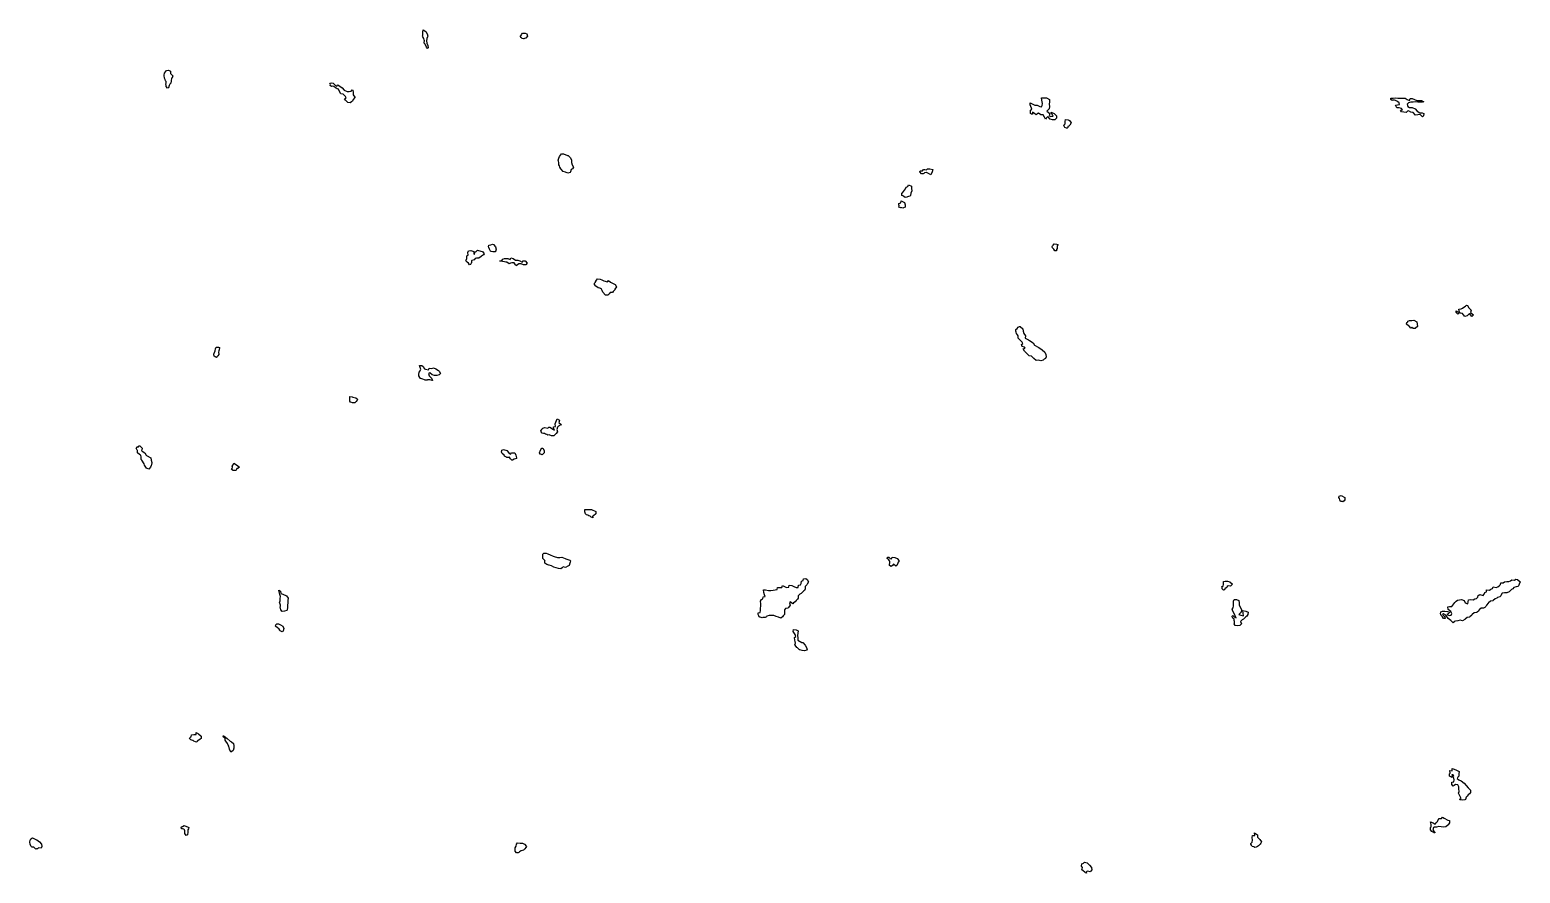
# Model space of a CAD drawing. Extents: x 450006 to 454999, y 6465006 to 6474995.
# Drawn here: x 452499 to 453772, y 6467254 to 6467974 of the extents above; entities that cross this region are included whole.
import ezdxf

# ---------------------------------------------------------------- set-up
doc = ezdxf.new("R2010")
doc.units = 0

msp = doc.modelspace()

# ---------------------------------------------------------------- linework, layer by layer
at = {"layer": '1010'}
for points in [[(452835, 6467968.56), (452834.74, 6467969), (452834.64, 6467969.34), (452835, 6467969.98), (452835.24, 6467970.74), (452835.22, 6467972.76), (452835.54, 6467974.44), (452837.8, 6467973), (452838.76, 6467971), (452839.42, 6467969), (452839, 6467968.36), (452838.4, 6467967), (452838.18, 6467965), (452838.54, 6467963), (452839.36, 6467961), (452839.58, 6467959), (452839, 6467958.34), (452838.38, 6467959.6), (452837, 6467962.1), (452836.34, 6467963), (452836.32, 6467963.66), (452836.44, 6467965), (452836.16, 6467965.82), (452835.84, 6467967), (452835, 6467968.56), (452835, 6467968.56)], [(452919, 6467968), (452918.12, 6467969), (452918.56, 6467969.42), (452919, 6467969.62), (452919.42, 6467970.56), (452920.3, 6467971.68), (452922.5, 6467971.48), (452923.98, 6467971), (452924.62, 6467969), (452923, 6467967.24), (452922.76, 6467967.22), (452921.98, 6467967), (452921.32, 6467966.66), (452921, 6467966.66), (452920, 6467967), (452919, 6467968), (452919, 6467968)], [(452615, 6467932), (452614.42, 6467933), (452614.46, 6467933.52), (452614.16, 6467935), (452614.16, 6467935.82), (452614.54, 6467937.44), (452615.32, 6467938.66), (452616.26, 6467939.72), (452618, 6467939.98), (452619.54, 6467939), (452619.68, 6467937), (452621.68, 6467935), (452621, 6467933.42), (452620.38, 6467933), (452620.26, 6467931), (452619.98, 6467929), (452619, 6467928), (452618.42, 6467927), (452617.96, 6467925), (452617, 6467924.5), (452616, 6467925.98), (452615.78, 6467927), (452615.56, 6467928.42), (452615.82, 6467929), (452615.82, 6467930.16), (452615.34, 6467931), (452615, 6467932), (452615, 6467932)], [(452757, 6467926), (452755.9, 6467927), (452756.28, 6467927.7), (452755.74, 6467929), (452756.78, 6467929.2), (452758.56, 6467929), (452760.56, 6467927), (452761.78, 6467926.2), (452762.66, 6467927.32), (452763.3, 6467927), (452766.18, 6467925), (452767.98, 6467923), (452770.36, 6467921.62), (452772.16, 6467921.82), (452773.98, 6467922), (452774.74, 6467923.24), (452775.26, 6467923), (452775.68, 6467921), (452775.68, 6467919), (452777.1, 6467917), (452777, 6467916.52), (452775.48, 6467915), (452775, 6467913.6), (452774.3, 6467913), (452773, 6467912.14), (452771, 6467912.44), (452769, 6467914.28), (452768.36, 6467915.62), (452769.64, 6467916.34), (452769, 6467917.6), (452767, 6467919.58), (452765, 6467919.64), (452763.54, 6467922.44), (452763, 6467923.78), (452761.98, 6467924), (452761, 6467924.54), (452760.5, 6467925), (452759, 6467925.9), (452757.56, 6467926.42), (452757, 6467926), (452757, 6467926)], [(453355, 6467902.44), (453354, 6467903), (453354, 6467903.98), (453354, 6467905), (453354.08, 6467905.9), (453355.38, 6467906.6), (453355, 6467907.6), (453353.74, 6467910.24), (453353.84, 6467912.14), (453356.14, 6467911), (453357.8, 6467910.18), (453359.8, 6467910.18), (453362.18, 6467909), (453363.44, 6467908.54), (453364.16, 6467909.82), (453364.44, 6467911.54), (453363.68, 6467914.3), (453363.58, 6467916.4), (453365.68, 6467916.3), (453367.76, 6467916.22), (453370.22, 6467915), (453370.44, 6467913), (453370.08, 6467911), (453370.48, 6467909), (453370.2, 6467907), (453369, 6467905.86), (453368.14, 6467905), (453370.54, 6467903), (453369.98, 6467901), (453371.5, 6467900.48), (453373.36, 6467900.62), (453373, 6467901.66), (453371.82, 6467904.16), (453374.32, 6467903), (453376.24, 6467901), (453376.44, 6467899), (453375, 6467897.68), (453373, 6467897.5), (453371, 6467898.04), (453369, 6467900.5), (453367.62, 6467899), (453367, 6467898.16), (453366.12, 6467899.86), (453365, 6467901.78), (453363, 6467901.94), (453361, 6467903.32), (453360.46, 6467903), (453359, 6467901.88), (453357.6, 6467903), (453357, 6467903.38), (453355.9, 6467904.08), (453355.9, 6467903), (453355.7, 6467902.28), (453355, 6467902.44), (453355, 6467902.44)], [(453663, 6467914), (453662, 6467915), (453662, 6467915.98), (453663, 6467915.98), (453664, 6467915.98), (453665.6, 6467916.38), (453667.8, 6467916.18), (453669.9, 6467916.08), (453671.9, 6467916.08), (453674, 6467915.98), (453675.98, 6467915), (453677.9, 6467914.08), (453678.28, 6467915.7), (453680.2, 6467915.78), (453681.98, 6467915), (453684, 6467913.98), (453686, 6467913.98), (453688, 6467913.98), (453689.98, 6467913), (453689, 6467912.56), (453687, 6467912.62), (453685, 6467912.76), (453683, 6467912.84), (453681, 6467912.52), (453679, 6467912.7), (453677, 6467912.1), (453675.8, 6467911), (453676.46, 6467909), (453677.9, 6467908.08), (453680.02, 6467907.96), (453682.64, 6467907), (453684.32, 6467905), (453686.54, 6467903.44), (453688.52, 6467903.46), (453690.14, 6467903), (453689.7, 6467901), (453689, 6467900.04), (453687, 6467902.08), (453685, 6467901.7), (453683, 6467901.64), (453681, 6467903.76), (453679, 6467904), (453677, 6467905.32), (453676.24, 6467905), (453675, 6467903.74), (453673, 6467904.14), (453671, 6467904.32), (453670.16, 6467905.82), (453672, 6467905.98), (453671, 6467907.24), (453669, 6467907.68), (453667, 6467907.94), (453665.94, 6467910.04), (453667.54, 6467910.44), (453669.24, 6467910.74), (453669, 6467912), (453668, 6467913), (453667, 6467913.6), (453665.98, 6467914), (453665, 6467914.32), (453663.66, 6467914.32), (453663, 6467914), (453663, 6467914)], [(453383, 6467892), (453382.62, 6467893), (453382.78, 6467893.2), (453383, 6467893.42), (453383.82, 6467894.16), (453383.78, 6467896.2), (453384.02, 6467897.96), (453386.32, 6467897.66), (453387.42, 6467897), (453388.74, 6467895), (453387.78, 6467893), (453387, 6467892.2), (453386.16, 6467891.82), (453385.98, 6467891), (453385.42, 6467890.56), (453385, 6467890.48), (453383.44, 6467891), (453383, 6467892), (453383, 6467892)], [(452951, 6467862.14), (452950.74, 6467863), (452950.76, 6467863.22), (452951, 6467863.9), (452951.16, 6467864.82), (452951.76, 6467866.22), (452952.58, 6467867.4), (452953.6, 6467868.38), (452955.38, 6467868.6), (452958.76, 6467867.22), (452959.16, 6467867), (452961.14, 6467865), (452961.96, 6467863), (452962.22, 6467861), (452962.8, 6467859), (452963.7, 6467857), (452963, 6467855.74), (452961.72, 6467855), (452961.22, 6467853), (452961, 6467852.6), (452959, 6467852.12), (452957, 6467852.82), (452955, 6467853.32), (452953, 6467855.6), (452952.22, 6467857), (452951.74, 6467858.24), (452951.42, 6467859), (452951.42, 6467860.56), (452951.42, 6467861), (452951, 6467862.14), (452951, 6467862.14)], [(453261, 6467851.48), (453259.5, 6467853), (453260.02, 6467853.96), (453261, 6467854.06), (453262.02, 6467853.96), (453262.74, 6467855.24), (453263.86, 6467855), (453265.2, 6467854.78), (453266.22, 6467855.76), (453268.26, 6467855.72), (453270.66, 6467855), (453270.08, 6467853), (453269.26, 6467851), (453269, 6467850.68), (453267, 6467851.84), (453265.36, 6467852.62), (453265, 6467852.58), (453263.62, 6467852.36), (453263, 6467851.58), (453262.48, 6467851.5), (453261, 6467851.48), (453261, 6467851.48)], [(453245, 6467832.56), (453244.36, 6467833), (453244.36, 6467833.62), (453244.38, 6467835), (453244.68, 6467835.3), (453245.68, 6467836.3), (453246.44, 6467837.54), (453247.42, 6467838.56), (453248, 6467839.98), (453249.4, 6467840.58), (453249.96, 6467842.02), (453252.54, 6467841), (453252.4, 6467839), (453252.82, 6467837), (453251.88, 6467835), (453251.68, 6467833), (453251, 6467832.34), (453249.88, 6467832.1), (453249, 6467831.68), (453248.38, 6467831.6), (453247, 6467831.22), (453245.82, 6467832.16), (453245, 6467832.56), (453245, 6467832.56)], [(453243, 6467822.5), (453241.6, 6467823), (453241.94, 6467824.04), (453241.66, 6467825), (453241.8, 6467826.18), (453243.32, 6467826.66), (453243.58, 6467828.4), (453246.58, 6467827), (453247.16, 6467825), (453247.12, 6467823), (453247.12, 6467822.86), (453247, 6467822.84), (453245.54, 6467822.44), (453245, 6467822.04), (453243.42, 6467822.56), (453243, 6467822.5), (453243, 6467822.5)], [(452873, 6467775.84), (452871.92, 6467777), (452872.22, 6467777.76), (452872.7, 6467779), (452872.74, 6467779.24), (452872.66, 6467781.32), (452873.88, 6467782.1), (452873.7, 6467784.28), (452874.18, 6467785.8), (452876.16, 6467785.82), (452878.66, 6467785), (452878.58, 6467783), (452879.32, 6467782.66), (452879.42, 6467784.56), (452880.78, 6467785.2), (452881.88, 6467786.1), (452884.58, 6467785.4), (452886.2, 6467785), (452887.46, 6467783), (452887, 6467782.32), (452885.36, 6467781), (452885, 6467780.78), (452883, 6467779.48), (452881, 6467779.48), (452879.84, 6467779), (452879, 6467777.9), (452877, 6467777.38), (452876.66, 6467777), (452876.66, 6467775.32), (452876.44, 6467775), (452875.86, 6467774.12), (452875, 6467773.68), (452874.1, 6467775), (452873, 6467775.84), (452873, 6467775.84)], [(452893, 6467785.36), (452892.06, 6467787), (452891.36, 6467788.62), (452891.12, 6467789), (452891.46, 6467790.52), (452893.14, 6467790.84), (452894.68, 6467791.3), (452895.5, 6467791), (452897.16, 6467789), (452897.78, 6467787), (452897.26, 6467785), (452897.14, 6467784.84), (452897, 6467784.84), (452895.3, 6467784.68), (452895, 6467784.74), (452893.42, 6467785), (452893, 6467785.36), (452893, 6467785.36)], [(453373, 6467788.14), (453372.78, 6467789), (453372.64, 6467789.34), (453373, 6467789.94), (453373.42, 6467790.56), (453374.44, 6467791.54), (453376.68, 6467791.3), (453377.7, 6467791), (453377, 6467789.86), (453376.8, 6467789), (453376.8, 6467787.18), (453376.46, 6467787), (453376.46, 6467785.52), (453375, 6467785.52), (453374.06, 6467787), (453373, 6467788.14), (453373, 6467788.14)], [(452901, 6467776.92), (452900.86, 6467777), (452900.84, 6467777.14), (452901, 6467777.24), (452902.54, 6467777.44), (452903.36, 6467778.62), (452904.82, 6467779.16), (452906.84, 6467779.14), (452907.6, 6467779), (452909.62, 6467778.36), (452910.38, 6467779.6), (452912.36, 6467779), (452914.28, 6467777.7), (452916.32, 6467777.66), (452917.92, 6467777), (452920, 6467775.98), (452920.72, 6467777.26), (452922.66, 6467777), (452924.26, 6467775), (452923, 6467773.76), (452921, 6467773.68), (452919, 6467774.52), (452917, 6467774.58), (452915.24, 6467773), (452915, 6467772.74), (452914.36, 6467773.62), (452913, 6467775.42), (452911, 6467775.5), (452910.04, 6467775), (452909, 6467774.44), (452907, 6467775.92), (452905.98, 6467776), (452905, 6467776.24), (452903.44, 6467776.54), (452903, 6467776.86), (452901.06, 6467776.92), (452901, 6467776.92), (452901, 6467776.92)], [(452983, 6467755.44), (452981.82, 6467757), (452981.82, 6467758.16), (452982.74, 6467759), (452982.74, 6467759.24), (452983.5, 6467760.48), (452984.26, 6467761.72), (452986.5, 6467761.48), (452987.94, 6467761), (452989.84, 6467760.14), (452992.72, 6467759.26), (452993.6, 6467760.38), (452995.54, 6467759), (452998.84, 6467757.14), (452999.42, 6467757), (453000.4, 6467755), (452999.24, 6467753), (452999, 6467752.4), (452997.58, 6467751), (452997, 6467750.16), (452995, 6467750), (452994.16, 6467749), (452993, 6467747.9), (452991, 6467747.72), (452989, 6467750.22), (452988.28, 6467751.7), (452987.78, 6467753), (452987, 6467753.54), (452986.26, 6467753.72), (452985, 6467754.16), (452983.74, 6467755), (452983, 6467755.44), (452983, 6467755.44)], [(453719, 6467731.66), (453717.58, 6467733), (453717.66, 6467734.32), (453719, 6467733.66), (453720.64, 6467733.34), (453720.02, 6467735.96), (453721.84, 6467736.14), (453723.24, 6467736.74), (453724.3, 6467737.68), (453725.72, 6467738.26), (453726.6, 6467739.38), (453727.34, 6467739), (453728.38, 6467737), (453730.44, 6467735), (453729.98, 6467733), (453732.64, 6467731), (453731, 6467729.7), (453729, 6467732), (453728.08, 6467731), (453727, 6467730.24), (453725, 6467729.44), (453723.9, 6467731), (453723, 6467732.04), (453721.5, 6467732.48), (453721, 6467732.6), (453719.72, 6467732.26), (453719, 6467731.66), (453719, 6467731.66)], [(453343, 6467713.88), (453342.24, 6467715), (453341.88, 6467716.1), (453341.6, 6467717), (453341.6, 6467718.38), (453342.74, 6467719.24), (453343.56, 6467720.42), (453344.82, 6467721.16), (453345.26, 6467721), (453347.62, 6467719), (453347.92, 6467717), (453348.44, 6467715), (453349.82, 6467713), (453349.64, 6467711), (453352.42, 6467709.56), (453353.42, 6467709), (453356.34, 6467707), (453357.6, 6467705), (453360.66, 6467703.32), (453361.16, 6467703), (453364.08, 6467701), (453366.46, 6467699), (453367.26, 6467697), (453367.62, 6467695), (453367, 6467693.78), (453365.68, 6467693), (453365, 6467692.18), (453363, 6467691.62), (453361, 6467692.22), (453359, 6467691.9), (453357, 6467693.66), (453355, 6467695.62), (453353, 6467695.84), (453351, 6467698), (453349, 6467700), (453348, 6467701.98), (453349.48, 6467702.5), (453349, 6467703.46), (453347, 6467704), (453346.42, 6467705.56), (453347.46, 6467706.52), (453347, 6467707.6), (453345.6, 6467709), (453345, 6467709.64), (453343.64, 6467711), (453343.64, 6467712.34), (453343.52, 6467713), (453343, 6467713.88), (453343, 6467713.88)], [(453677, 6467721.48), (453675.32, 6467723), (453675.56, 6467724.42), (453676.3, 6467725), (453676.36, 6467725.62), (453677.86, 6467726.12), (453679.76, 6467726.22), (453681.4, 6467726.58), (453684.22, 6467725), (453684.4, 6467723), (453684.62, 6467721), (453683, 6467719.7), (453682.64, 6467719.34), (453681, 6467719.42), (453679.76, 6467720.22), (453679, 6467719.68), (453677.9, 6467721), (453677, 6467721.48), (453677, 6467721.48)], [(452657, 6467695.66), (452656.54, 6467697), (452656.54, 6467697.44), (452657, 6467698.32), (452657.18, 6467698.8), (452657.68, 6467700.3), (452658.04, 6467701.94), (452658.68, 6467703.3), (452660.64, 6467703.34), (452661.4, 6467703), (452661.24, 6467701), (452661, 6467700.28), (452660.58, 6467699), (452660.76, 6467697), (452660.12, 6467695.86), (452659.32, 6467695), (452659.28, 6467694.7), (452659, 6467694.46), (452657.82, 6467695), (452657, 6467695.66), (452657, 6467695.66)], [(452833, 6467676.7), (452832.46, 6467677), (452832.5, 6467677.48), (452831.84, 6467679), (452831.82, 6467680.16), (452831.94, 6467682.04), (452832.72, 6467683.26), (452833.5, 6467684.48), (452833, 6467685.24), (452832.2, 6467687.78), (452834.18, 6467687.8), (452835.54, 6467687), (452836.42, 6467685), (452837.4, 6467684.58), (452839.92, 6467684.06), (452840.66, 6467685.32), (452842.74, 6467685.24), (452844.36, 6467685.62), (452846.12, 6467685), (452848.46, 6467683.52), (452849.14, 6467683), (452850.3, 6467681), (452849, 6467679.68), (452847, 6467679.32), (452845, 6467679.32), (452843, 6467679.86), (452841, 6467681.42), (452839.98, 6467681), (452840.62, 6467679), (452842.46, 6467677), (452843.3, 6467675), (452843, 6467674.8), (452841, 6467675.52), (452839, 6467675.36), (452838.74, 6467675.24), (452837, 6467675.26), (452836.64, 6467675.34), (452835, 6467676), (452833.38, 6467676.6), (452833, 6467676.7), (452833, 6467676.7)], [(452773, 6467656.32), (452772.62, 6467657), (452772.66, 6467657.32), (452772.7, 6467659), (452772.7, 6467659.28), (452772.68, 6467661.3), (452774.66, 6467661), (452775.32, 6467660.66), (452777.82, 6467660.16), (452779.44, 6467659), (452779, 6467658.06), (452778.06, 6467657), (452777.54, 6467656.44), (452777, 6467655.84), (452776.28, 6467655.7), (452775, 6467655.88), (452773.68, 6467656.3), (452773, 6467656.32), (452773, 6467656.32)], [(452937, 6467630), (452936.16, 6467631), (452935.96, 6467632.02), (452936.64, 6467633), (452936.64, 6467633.34), (452937.68, 6467634.3), (452939.2, 6467634.78), (452941.84, 6467634.14), (452942.88, 6467635.1), (452943.52, 6467635), (452946.62, 6467633), (452947.5, 6467632.48), (452947, 6467633.36), (452946.66, 6467635.32), (452948.36, 6467635.62), (452948.18, 6467637.8), (452948.68, 6467639.3), (452949.32, 6467640.66), (452949.94, 6467642.04), (452951.72, 6467641), (452951.36, 6467639), (452953.54, 6467637), (452953, 6467636.92), (452951, 6467635.8), (452950.16, 6467635), (452949.46, 6467633), (452950.26, 6467631), (452949, 6467629.6), (452948.32, 6467629), (452947, 6467627.56), (452945, 6467627.54), (452943, 6467628.54), (452941.82, 6467628.16), (452941, 6467628.7), (452939.98, 6467629), (452939, 6467629.72), (452938.22, 6467629.76), (452937, 6467630), (452937, 6467630)], [(452591, 6467615.52), (452590.36, 6467617), (452590.44, 6467617.54), (452591, 6467618.58), (452591.88, 6467618.1), (452592.78, 6467619.2), (452593.46, 6467619), (452595.3, 6467617), (452595, 6467615.58), (452594.82, 6467615), (452595.44, 6467614.54), (452597.56, 6467613), (452598.8, 6467611), (452599.22, 6467610.76), (452602.76, 6467609), (452603.22, 6467607), (452603.76, 6467605), (452603.24, 6467603), (452603, 6467602.42), (452602.46, 6467601), (452601, 6467599.28), (452599, 6467600), (452597.42, 6467602.56), (452597, 6467603.6), (452595, 6467606.74), (452594.62, 6467607.36), (452594.5, 6467609.48), (452594.22, 6467611), (452593, 6467611.8), (452591.56, 6467613), (452591.3, 6467614.68), (452591.28, 6467615), (452591, 6467615.52), (452591, 6467615.52)], [(452935, 6467612), (452934.86, 6467613), (452934.82, 6467613.16), (452935, 6467613.98), (452935.34, 6467614.64), (452935.88, 6467616.1), (452936.76, 6467617.22), (452937.64, 6467617), (452938.78, 6467615), (452938.78, 6467613.2), (452938.66, 6467613), (452937.76, 6467612.22), (452937, 6467611.38), (452935.9, 6467612.08), (452935, 6467612), (452935, 6467612)], [(452903, 6467612.46), (452902.46, 6467613), (452902.2, 6467613.78), (452902.66, 6467615), (452902.7, 6467615.28), (452904, 6467615.98), (452906.74, 6467615), (452908.52, 6467613), (452910.08, 6467611.9), (452910.8, 6467613.18), (452912.92, 6467613.06), (452913.62, 6467613), (452914.54, 6467611), (452915.2, 6467609), (452915, 6467608.32), (452913, 6467607.62), (452911.76, 6467607), (452911, 6467606.82), (452910, 6467607.98), (452909, 6467609.7), (452908.74, 6467609.24), (452907, 6467609.26), (452906.5, 6467609.48), (452905, 6467610.38), (452904.68, 6467611), (452903, 6467612.46), (452903, 6467612.46)], [(452673, 6467597.9), (452671.78, 6467599), (452672.16, 6467599.82), (452672.54, 6467601), (452672.32, 6467601.66), (452673.24, 6467602.74), (452673.6, 6467604.38), (452676.08, 6467603), (452678.42, 6467601), (452677, 6467599.62), (452676.3, 6467599.68), (452675.94, 6467599), (452675.58, 6467598.4), (452675, 6467598.04), (452673.98, 6467598), (452673, 6467597.9), (452673, 6467597.9)], [(453619, 6467571.62), (453618.28, 6467573), (453617.98, 6467574), (453617.36, 6467575), (453617.84, 6467576.14), (453619.34, 6467576.64), (453622.64, 6467575), (453622.54, 6467573.44), (453622.5, 6467573), (453621.96, 6467572.02), (453621, 6467571.4), (453620.36, 6467571.62), (453619, 6467571.62), (453619, 6467571.62)], [(452975, 6467560.08), (452974.08, 6467561), (452973.38, 6467562.6), (452973.38, 6467563), (452973.38, 6467564.6), (452975.14, 6467564.84), (452977.2, 6467564.78), (452979.28, 6467564.7), (452982.8, 6467563), (452982.88, 6467561), (452981, 6467559.24), (452980.16, 6467559), (452980.24, 6467557.74), (452979, 6467558.1), (452978.08, 6467559), (452977, 6467559.22), (452976.04, 6467559.94), (452975, 6467560.08), (452975, 6467560.08)], [(452939, 6467521.5), (452937.5, 6467523), (452937.5, 6467524.48), (452937.48, 6467525), (452937.48, 6467526.5), (452938.42, 6467527.56), (452940.5, 6467527.48), (452941.78, 6467527), (452943.94, 6467526.04), (452946.42, 6467525), (452947.34, 6467524.64), (452950.16, 6467523.82), (452952.24, 6467523.74), (452953.92, 6467524.06), (452956.6, 6467523), (452957.26, 6467522.72), (452960.66, 6467521.32), (452961.28, 6467521), (452961, 6467519.78), (452960.8, 6467519), (452960.24, 6467517), (452959, 6467516.26), (452957, 6467515.22), (452955, 6467515.76), (452954.24, 6467515), (452953, 6467514.12), (452951, 6467514.4), (452949, 6467514.78), (452947, 6467515.46), (452945, 6467516.52), (452943, 6467517.16), (452942.76, 6467517.22), (452941, 6467517.78), (452939.32, 6467519), (452939.22, 6467520.76), (452939.48, 6467521), (452939, 6467521.5), (452939, 6467521.5)], [(453233, 6467521.66), (453231.66, 6467523), (453232, 6467523.98), (453233, 6467524.02), (453234.32, 6467523), (453235.4, 6467522.58), (453235.94, 6467524.04), (453238.32, 6467523.66), (453240.2, 6467523), (453242.04, 6467521), (453241, 6467519.62), (453240.82, 6467519), (453239.96, 6467517), (453239, 6467516.4), (453237, 6467518), (453236.4, 6467517), (453235, 6467516.18), (453233.58, 6467517), (453233.58, 6467518.4), (453233.92, 6467519), (453233.92, 6467520.06), (453233.8, 6467521), (453233, 6467521.66), (453233, 6467521.66)], [(453156, 6467499.98), (453157.72, 6467500.26), (453158.34, 6467501.64), (453158.52, 6467503.46), (453159.98, 6467504), (453160.38, 6467505.6), (453162.18, 6467505.8), (453163.38, 6467505), (453164.54, 6467503), (453163.38, 6467501), (453163, 6467500.32), (453161.62, 6467499)], [(453518.62, 6467499.36), (453518.9, 6467501.08), (453518.88, 6467503.1), (453520.38, 6467503.6), (453522.48, 6467503.5), (453524.52, 6467503), (453526.66, 6467501), (453525, 6467499.32)], [(453754.36, 6467499.62), (453755.44, 6467500.54), (453755.9, 6467502.08), (453757.76, 6467502.22), (453758.9, 6467503.08), (453760.88, 6467503.1), (453762.66, 6467503.32), (453764.12, 6467503.86), (453765.32, 6467504.66), (453767.54, 6467504.44), (453768.66, 6467505.32), (453769.98, 6467505), (453772.38, 6467503), (453771.6, 6467501), (453771, 6467499.46)], [(452713, 6467484.76), (452712.84, 6467485), (452712.8, 6467485.18), (452713, 6467485.94), (452713.14, 6467486.84), (452713.4, 6467488.58), (452713.44, 6467490.54), (452713, 6467492.04), (452712.66, 6467493.32), (452712.16, 6467495.82), (452713.66, 6467495), (452713.78, 6467493), (452715.58, 6467492.4), (452718.56, 6467491), (452720.12, 6467489), (452719.86, 6467487), (452719.9, 6467485), (452719.58, 6467483), (452719.64, 6467481), (452719.3, 6467479), (452719, 6467478.38), (452717, 6467477.86), (452715, 6467477.72), (452713.92, 6467479), (452713.5, 6467480.48), (452713.32, 6467481), (452713.64, 6467482.34), (452713.66, 6467483), (452713, 6467484.76), (452713, 6467484.76)], [(453123, 6467472.86), (453122.46, 6467473), (453122, 6467473.98), (453121.48, 6467475), (453121.48, 6467476.5), (453123.24, 6467476.74), (453123.6, 6467478.38), (453123.58, 6467480.4), (453123.72, 6467482.26), (453123.7, 6467484.28), (453123.6, 6467486.38), (453124.24, 6467487.74), (453125.66, 6467488.32), (453125.9, 6467490.08), (453127.52, 6467490.46), (453127, 6467491.9), (453126.24, 6467493.74), (453126, 6467495.98), (453127.88, 6467496.1), (453130.3, 6467495.68), (453132.44, 6467495.54), (453134.24, 6467495.74), (453135.96, 6467496.02), (453137.66, 6467496.32), (453138, 6467497.98), (453139.8, 6467498.18), (453141.76, 6467498.22), (453142.28, 6467499.7), (453143.98, 6467499), (453145.8, 6467498.18), (453147.64, 6467498.34), (453148, 6467499.98), (453150.22, 6467499.76), (453151.98, 6467499), (453154, 6467497.98), (453155.76, 6467498.22), (453156, 6467499.98)], [(453161.62, 6467499), (453161.72, 6467497), (453161, 6467495.68), (453160.22, 6467495), (453159, 6467493.94), (453158.2, 6467493), (453157, 6467492.34), (453155.76, 6467491), (453155.58, 6467489), (453155, 6467488.14), (453154.08, 6467487), (453153, 6467485.96), (453151.7, 6467485), (453151, 6467484.2), (453149, 6467486), (453148.4, 6467485), (453148.78, 6467483), (453147.52, 6467481), (453147, 6467480.44), (453145, 6467480.1), (453144.02, 6467479), (453144.04, 6467477), (453143.98, 6467475), (453143, 6467474), (453142.18, 6467473), (453141, 6467471.8), (453139, 6467472.84), (453137, 6467473.36), (453135, 6467474.18), (453133, 6467474.12), (453131, 6467474.06), (453129, 6467473.68), (453128.54, 6467473), (453127.4, 6467472.58), (453127, 6467472.5), (453125.48, 6467472.5), (453125, 6467472.22), (453123.22, 6467472.76), (453123, 6467472.86), (453123, 6467472.86)], [(453519, 6467495.8), (453517.8, 6467497), (453517.8, 6467498.18), (453517.58, 6467499), (453518.62, 6467499.36)], [(453525, 6467499.32), (453523, 6467499.66), (453521.98, 6467499), (453521.9, 6467498.08), (453521, 6467497.56), (453520.4, 6467497.58), (453520.18, 6467497), (453519.72, 6467496.26), (453519, 6467495.8), (453519, 6467495.8)], [(453705, 6467474.32), (453704.52, 6467475), (453704.36, 6467475.62), (453704.46, 6467477), (453704.62, 6467477.36), (453706.06, 6467477.92), (453708, 6467477.98), (453710.24, 6467477.74), (453712.4, 6467477), (453711, 6467475.7), (453709.86, 6467475), (453711.68, 6467474.3), (453713.42, 6467474.56), (453714, 6467475.98), (453713, 6467477.74), (453711, 6467479.42), (453710.44, 6467481.54), (453712.14, 6467481.84), (453714, 6467481.98), (453714.82, 6467483.16), (453715.76, 6467484.22), (453716.66, 6467485.32), (453717.64, 6467486.34), (453718.74, 6467487.24), (453720.52, 6467487.46), (453722.14, 6467487.84), (453724.52, 6467487), (453725.46, 6467485), (453727.8, 6467484.18), (453728, 6467485.98), (453728.36, 6467487.62), (453730.04, 6467487.94), (453732.34, 6467487.64), (453733.5, 6467488.48), (453735.2, 6467488.78), (453736.22, 6467489.76), (453736.62, 6467491.36), (453737.8, 6467492.18), (453740.66, 6467491.32), (453741.48, 6467492.5), (453742.04, 6467493.94), (453743.62, 6467494.36), (453743.74, 6467496.24), (453746.08, 6467495.9), (453747.32, 6467496.66), (453748.68, 6467497.3), (453749.42, 6467498.56), (453751.92, 6467498.06), (453753.24, 6467498.74), (453754.36, 6467499.62)], [(453771, 6467499.46), (453770.44, 6467499), (453769, 6467498.58), (453767, 6467498.22), (453765.96, 6467497), (453765, 6467496.42), (453763.62, 6467495), (453763, 6467494.3), (453761, 6467493.58), (453759, 6467493.46), (453757, 6467493.24), (453756.74, 6467493), (453755.76, 6467491), (453755, 6467490.12), (453753, 6467489.46), (453752.5, 6467489), (453751, 6467488.36), (453749.4, 6467487), (453749, 6467486.6), (453747, 6467486.3), (453745.32, 6467485), (453745, 6467484.82), (453743.6, 6467483), (453743, 6467481.88), (453742.04, 6467481), (453741, 6467480.52), (453739, 6467480.38), (453737.42, 6467479), (453737, 6467478.22), (453735.62, 6467477), (453735, 6467476.68), (453733, 6467476.56), (453731.3, 6467475), (453731, 6467474.6), (453729.38, 6467473), (453729, 6467472.72), (453727, 6467472.56), (453725.5, 6467471), (453725, 6467470.74), (453723, 6467469.72), (453721, 6467470.12), (453719, 6467469.62), (453717, 6467469.42), (453715.98, 6467469), (453715, 6467468), (453713, 6467470), (453711, 6467471.76), (453709, 6467474.36), (453707, 6467475.52), (453706.16, 6467475), (453707, 6467474.32), (453707.94, 6467473), (453708.32, 6467471.66), (453707, 6467471.66), (453706.16, 6467473), (453705, 6467474.32), (453705, 6467474.32)], [(453527, 6467472.02), (453526.5, 6467473), (453526.46, 6467473.52), (453527, 6467474.12), (453528.12, 6467473), (453529.9, 6467472.08), (453529, 6467474), (453528, 6467475.98), (453527, 6467478), (453526.5, 6467479.48), (453527.22, 6467480.76), (453527.52, 6467482.46), (453527.56, 6467484.42), (453527.58, 6467486.4), (453528.22, 6467487.76), (453530, 6467487.98), (453531.98, 6467487), (453532.44, 6467485), (453532.32, 6467483), (453533.56, 6467481), (453534.3, 6467479), (453533.98, 6467477), (453533, 6467476), (453532.18, 6467475), (453533.64, 6467474.34), (453536, 6467473.98), (453535.68, 6467476.3), (453535.62, 6467478.36), (453537.98, 6467478), (453540, 6467477), (453539.78, 6467475), (453539, 6467473.76), (453537.98, 6467473), (453537, 6467472), (453536.16, 6467471), (453535, 6467470.46), (453533.4, 6467469), (453534.22, 6467467), (453533, 6467465.76), (453531, 6467465.44), (453529, 6467465.76), (453528.16, 6467467), (453528.28, 6467467.7), (453528.32, 6467469), (453527.96, 6467470.02), (453528.16, 6467471), (453527, 6467472.02), (453527, 6467472.02)], [(452711, 6467463.62), (452709.36, 6467465), (452709.66, 6467466.32), (452710.52, 6467467), (452710.78, 6467467.2), (452711.78, 6467467), (452713.62, 6467466.36), (452715.58, 6467465), (452716.4, 6467463), (452715.7, 6467461), (452715.44, 6467460.54), (452715, 6467460.2), (452713.4, 6467461), (452713, 6467461.62), (452712.08, 6467463), (452711, 6467463.62), (452711, 6467463.62)], [(453153, 6467448.8), (453152.6, 6467449), (453152.74, 6467449.24), (453153, 6467449.98), (453153.4, 6467450.58), (453153, 6467452), (453152.74, 6467453.24), (453152.44, 6467455.54), (453153.74, 6467456.24), (453153, 6467458), (453151.5, 6467460.48), (453151.7, 6467462.28), (453153.92, 6467462.06), (453155.68, 6467461), (453155.36, 6467459), (453155.18, 6467457), (453155.52, 6467455), (453155.5, 6467453), (453158.76, 6467451.22), (453159.58, 6467451), (453161.68, 6467449), (453162.78, 6467447), (453163.44, 6467445), (453163, 6467444.6), (453161, 6467444.06), (453159, 6467444.36), (453157.16, 6467444.82), (453157, 6467444.88), (453156.82, 6467445), (453155, 6467446.58), (453154.56, 6467447), (453153, 6467448.8), (453153, 6467448.8)], [(452637, 6467368.1), (452635.92, 6467369), (452636.18, 6467369.8), (452637, 6467370.54), (452637.32, 6467370.66), (452637.62, 6467372.36), (452639.52, 6467372.46), (452641.54, 6467372.44), (452641.62, 6467374.36), (452643.64, 6467373), (452645.86, 6467371), (452645.92, 6467369), (452645, 6467368.46), (452643, 6467367.16), (452642.32, 6467367), (452642.04, 6467365.94), (452641, 6467366.4), (452639.66, 6467367), (452639, 6467367.32), (452638.54, 6467367.44), (452637, 6467368.1), (452637, 6467368.1)], [(452665, 6467370.3), (452664.6, 6467371), (452664.7, 6467371.28), (452665, 6467371.38), (452665.52, 6467371), (452667.98, 6467369), (452670.62, 6467367), (452671.76, 6467366.22), (452673.28, 6467365), (452673.7, 6467363), (452673.56, 6467361), (452673.08, 6467359), (452673, 6467358.82), (452671, 6467357.38), (452670.02, 6467359.96), (452669.34, 6467362.64), (452669, 6467363.5), (452668.38, 6467365), (452667, 6467366.74), (452666.84, 6467367), (452666.38, 6467367.6), (452666.38, 6467369), (452665, 6467370.3), (452665, 6467370.3)], [(453713, 6467336.48), (453712.08, 6467337), (453711.96, 6467338.02), (453712.12, 6467339), (453712.46, 6467339.52), (453712.26, 6467341.72), (453714.32, 6467341.66), (453714.34, 6467343.64), (453715.98, 6467343), (453717.84, 6467342.14), (453720.14, 6467341), (453720.04, 6467339), (453719.86, 6467337), (453719, 6467336), (453718.46, 6467335), (453720, 6467333.98), (453721.98, 6467333), (453724.52, 6467331), (453726.22, 6467329), (453728.04, 6467327), (453729.98, 6467325), (453729.98, 6467323), (453729, 6467322), (453727.98, 6467321), (453727, 6467320), (453726.14, 6467319), (453725.58, 6467317), (453725, 6467316.76), (453723, 6467316.38), (453721, 6467316.74), (453720.52, 6467317.46), (453722.1, 6467317.88), (453721, 6467319.58), (453719.64, 6467322.34), (453720.24, 6467323.74), (453719.96, 6467326.02), (453720, 6467327.98), (453719, 6467329.6), (453717, 6467329.82), (453715.98, 6467329), (453715, 6467328.56), (453714.04, 6467329.94), (453714.12, 6467331.86), (453715.82, 6467332.16), (453716.02, 6467333.96), (453715.52, 6467336.46), (453715.72, 6467337), (453715, 6467338), (453713.98, 6467338), (453714.16, 6467337), (453714.12, 6467335.86), (453713, 6467336.48), (453713, 6467336.48)], [(453697, 6467289.66), (453695.66, 6467291), (453695.66, 6467292.32), (453695.66, 6467293), (453696.22, 6467293.76), (453696.36, 6467295.62), (453695.9, 6467298.08), (453698.16, 6467297), (453699.9, 6467296.08), (453700.74, 6467297.24), (453701.72, 6467298.26), (453702.18, 6467299.8), (453703.22, 6467300.76), (453705.24, 6467300.74), (453706, 6467301.98), (453707.34, 6467301), (453710.62, 6467299.36), (453712.02, 6467299), (453712.06, 6467297), (453711, 6467295.46), (453710.58, 6467295), (453709, 6467293.56), (453707, 6467293.44), (453705, 6467293.6), (453703, 6467293.84), (453701, 6467293.36), (453699, 6467293.32), (453698.32, 6467293), (453697.82, 6467291), (453699, 6467289.54), (453699.52, 6467289), (453699.36, 6467288.62), (453699, 6467288.46), (453697.96, 6467289), (453697, 6467289.66), (453697, 6467289.66)], [(452629, 6467292), (452628.72, 6467293), (452628.86, 6467293.12), (452629, 6467293.66), (452629.88, 6467294.1), (452631.16, 6467294.82), (452634.6, 6467293.38), (452635.36, 6467293), (452635, 6467292), (452634.5, 6467291), (452634.4, 6467289), (452634.22, 6467287), (452633, 6467286.16), (452631.96, 6467288.02), (452631.78, 6467289), (452631.74, 6467290.24), (452631.62, 6467291), (452631, 6467291.64), (452629.9, 6467292.08), (452629, 6467292), (452629, 6467292)], [(453543, 6467278), (453542.36, 6467279), (453542.44, 6467279.54), (453543, 6467279.98), (453543.42, 6467280.56), (453543.74, 6467282.24), (453543.44, 6467284.54), (453543.7, 6467286.28), (453545.82, 6467286.16), (453545.5, 6467288.48), (453548.02, 6467287), (453548, 6467285), (453549.94, 6467283), (453551.54, 6467281), (453551, 6467279.82), (453550.32, 6467279), (453549, 6467277.44), (453548.06, 6467277), (453547.38, 6467276.6), (453547, 6467276.42), (453545.84, 6467276.14), (453545, 6467276.48), (453543.58, 6467277), (453543, 6467278), (453543, 6467278)], [(452499.8, 6467279), (452499.44, 6467280.54), (452499.8, 6467282.18)], [(452499.8, 6467282.18), (452500.4, 6467283.58), (452501.82, 6467284.16), (452504.62, 6467283), (452505.42, 6467282.56), (452507.82, 6467281), (452509.4, 6467279), (452509.6, 6467277), (452509, 6467275.54), (452507, 6467275.8), (452505.98, 6467275), (452505.2, 6467274.78), (452505, 6467274.74), (452504.42, 6467275), (452503, 6467276.22), (452501.56, 6467276.42), (452501, 6467276.74), (452501, 6467276.74)], [(452501, 6467276.74), (452500.62, 6467277), (452500.4, 6467277.58), (452499.8, 6467279)], [(452915, 6467271.36), (452914.06, 6467273), (452914.04, 6467273.94), (452914.12, 6467275), (452914.12, 6467275.86), (452914.76, 6467277.22), (452915.14, 6467278.84), (452915.92, 6467280.06), (452918.2, 6467279.78), (452920.32, 6467279.66), (452921.86, 6467279), (452923.66, 6467277), (452923, 6467276.14), (452922.2, 6467275), (452921, 6467273.76), (452919, 6467273.2), (452918.84, 6467273.14), (452918.62, 6467273), (452917.68, 6467272.3), (452917, 6467271.74), (452916.48, 6467271.5), (452915, 6467271.36), (452915, 6467271.36)], [(453399, 6467256.02), (453398, 6467257), (453398.24, 6467257.74), (453398.52, 6467259), (453397.76, 6467260.22), (453398.02, 6467261.96), (453399.42, 6467262.56), (453400.34, 6467263.64), (453402.52, 6467263), (453404.6, 6467261), (453406.16, 6467259), (453406.44, 6467257), (453405, 6467255.3), (453403, 6467255.7), (453402.36, 6467255.62), (453401.58, 6467255), (453401.88, 6467254.1), (453401, 6467254.42), (453400.46, 6467255), (453399, 6467256.02), (453399, 6467256.02)]]:
    msp.add_lwpolyline(points, dxfattribs=at)

doc.saveas('drawing.dxf')
